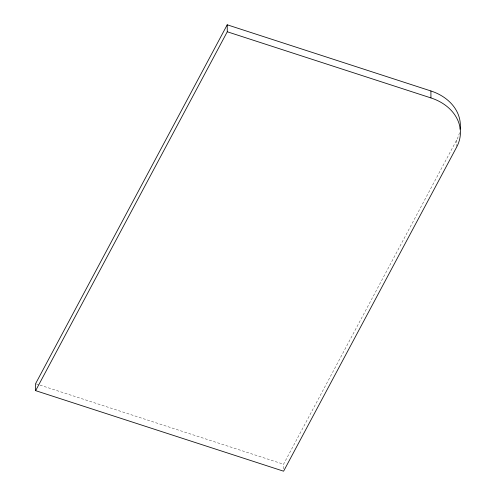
<?xml version="1.0" encoding="UTF-8"?>
<svg xmlns="http://www.w3.org/2000/svg" width="496" height="496" viewBox="0 0 496 496"><rect width="100%" height="100%" fill="white"/><g stroke="black" fill="none" stroke-linecap="round" stroke-linejoin="round"><path stroke-width="0.37" stroke-dasharray="2.48 1.86" d="M283.582 468.875L283.545 464.231L456.63 140.077A48.007 37.591 -0.5 0 0 459.482 132.68M36.326 383.929L39.265 384.884M40.002 385.119L283.545 464.231M456.63 140.077L456.68 146.27"/><path stroke-width="0.74" d="M227.218 24.8L35.588 383.687L35.644 390.656L283.6 471.2L456.686 147.045A48.007 37.591 -0.5 0 0 430.95 97.929L430.894 90.96L227.218 24.8L227.273 31.769L35.644 390.656M227.273 31.769L430.95 97.929M430.894 90.96A48.007 37.591 -0.5 0 1 460.127 129.202"/></g></svg>
